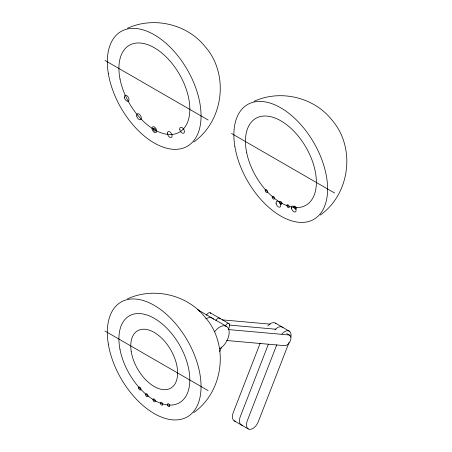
<?xml version="1.0" encoding="UTF-8"?>
<svg xmlns="http://www.w3.org/2000/svg" width="452" height="452" viewBox="0 0 452 452"><rect width="100%" height="100%" fill="white"/><g stroke="black" fill="none" stroke-linecap="round" stroke-linejoin="round"><path stroke-width="0.68" d="M219.762 351.588L221.52 347.063M228.509 329.05L229.356 326.858A3.514 2.028 -60 0 0 228.542 323.474A3.514 2.028 -60 0 0 225.175 326.186M260.194 343.153L233.238 412.619A8.978 5.181 -60 0 0 235.571 421.27M268.409 344.147L240.266 416.682A8.978 5.181 -60 0 0 242.803 425.343M276.748 344.836L247.3 420.739A8.978 5.181 -60 0 0 249.628 429.389A8.978 5.181 -60 0 0 258.29 421.722L288.992 342.605M193.801 141.956C223.672 120.82 229.413 74.111 205.112 46.612C187.196 24.029 153.657 16.232 127.52 28.256M320.344 215.016C350.215 193.874 355.956 147.171 331.655 119.673C313.739 97.09 280.2 89.293 254.064 101.316M193.801 412.552C223.672 391.409 229.413 344.707 205.112 317.208C187.196 294.619 153.657 286.822 127.52 298.851M222.186 319.858L270.138 324.14M229.379 325.078L276.031 329.242M228.311 329.553L288.885 334.966A5.882 3.396 -60 0 1 290.404 340.644A5.882 3.396 -60 0 1 284.726 345.678L226.678 340.497M104.983 60.444L208.089 119.978M231.526 133.504L334.633 193.032M275.245 323.05L289.303 331.169M286.771 333.514L289.794 335.26M210.248 312.818L228.994 323.638M198.315 310.089L226.435 326.321M104.983 331.039L208.089 390.568M234.181 420.823L248.244 428.937M267.816 325.892A8.978 5.181 -60 0 1 276.025 323.739M281.878 334.011A8.978 5.181 -60 0 1 288.698 330.881A8.978 5.181 -60 0 1 290.896 337.119M274.878 329.915A8.978 5.181 -60 0 1 283.048 327.785M206.428 315.36A3.514 2.028 -60 0 1 208.767 312.818A3.514 2.028 -60 0 1 210.779 313.479M215.881 320.598A3.514 2.028 -60 0 1 218.226 318.197A3.514 2.028 -60 0 1 220.164 318.914M197.597 309.756A13.255 7.656 -60 0 1 199.535 311.117M214.677 331.706A13.255 7.656 -60 0 1 228.791 329.525A13.255 7.656 -60 0 1 219.808 348.628M205.75 318.863A13.255 7.656 -60 0 1 213.632 319.281M234.87 146.561A66.28 38.267 60 0 0 312.01 220.282A66.28 38.267 60 0 0 295.325 118.91A66.28 38.267 60 0 0 234.87 146.561M279.579 202.389A1.655 0.955 60 0 0 281.477 204.321A1.655 0.955 60 0 0 281.155 201.818A1.655 0.955 60 0 0 279.579 202.389M286.947 205.756A1.655 0.955 60 0 0 288.851 207.677A1.655 0.955 60 0 0 288.517 205.174A1.655 0.955 60 0 0 286.947 205.756M293.998 207.197A1.655 0.955 60 0 0 295.907 209.101A1.655 0.955 60 0 0 295.551 206.587A1.655 0.955 60 0 0 293.998 207.197M265.188 190.665A1.655 0.955 60 0 0 267.143 192.422A1.655 0.955 60 0 0 266.635 189.863A1.655 0.955 60 0 0 265.188 190.665M272.234 197.388A1.655 0.955 60 0 0 274.195 199.129A1.655 0.955 60 0 0 273.675 196.563A1.655 0.955 60 0 0 272.234 197.388M276.082 203.287A3.317 1.915 60 0 0 279.873 207.146A3.317 1.915 60 0 0 279.229 202.151A3.317 1.915 60 0 0 276.082 203.287M291.478 208.242A3.317 1.915 60 0 0 295.331 211.943A3.317 1.915 60 0 0 294.506 206.875A3.317 1.915 60 0 0 291.478 208.242M246.566 152.138A50.149 28.951 60 0 0 305.716 205.377A50.149 28.951 60 0 0 290.455 127.871A50.149 28.951 60 0 0 246.566 152.138M152.07 128.865A3.317 1.915 60 0 0 155.906 132.611A3.317 1.915 60 0 0 155.138 127.566A3.317 1.915 60 0 0 152.07 128.865M167.455 133.752A3.317 1.915 60 0 0 171.319 137.425A3.317 1.915 60 0 0 170.466 132.351A3.317 1.915 60 0 0 167.455 133.752M179.8 129.571A3.317 1.915 60 0 0 183.687 133.17A3.317 1.915 60 0 0 182.755 128.069A3.317 1.915 60 0 0 179.8 129.571M124.373 97.547A3.317 1.915 60 0 0 128.249 101.18A3.317 1.915 60 0 0 127.357 96.095A3.317 1.915 60 0 0 124.373 97.547M136.719 116.085A3.317 1.915 60 0 0 140.617 119.639A3.317 1.915 60 0 0 139.645 114.531A3.317 1.915 60 0 0 136.719 116.085M120.023 79.077A50.149 28.951 60 0 0 179.173 132.317A50.149 28.951 60 0 0 163.912 54.811A50.149 28.951 60 0 0 120.023 79.077M108.327 73.501A66.28 38.267 60 0 0 185.467 147.222A66.28 38.267 60 0 0 168.782 45.855A66.28 38.267 60 0 0 108.327 73.501M153.217 129.272A1.655 0.955 60 0 0 155.138 131.148A1.655 0.955 60 0 0 154.753 128.622A1.655 0.955 60 0 0 153.217 129.272M120.023 349.673A50.149 28.951 60 0 0 179.173 402.913A50.149 28.951 60 0 0 163.912 325.406A50.149 28.951 60 0 0 120.023 349.673M108.327 344.091A66.28 38.267 60 0 0 185.467 417.812A66.28 38.267 60 0 0 168.782 316.445A66.28 38.267 60 0 0 108.327 344.091M153.036 399.924A1.655 0.955 60 0 0 154.934 401.851A1.655 0.955 60 0 0 154.612 399.353A1.655 0.955 60 0 0 153.036 399.924M160.403 403.286A1.655 0.955 60 0 0 162.308 405.212A1.655 0.955 60 0 0 161.974 402.709A1.655 0.955 60 0 0 160.403 403.286M167.455 404.726A1.655 0.955 60 0 0 169.364 406.63A1.655 0.955 60 0 0 169.008 404.122A1.655 0.955 60 0 0 167.455 404.726M138.645 388.195A1.655 0.955 60 0 0 140.6 389.957A1.655 0.955 60 0 0 140.092 387.392A1.655 0.955 60 0 0 138.645 388.195M145.691 394.918A1.655 0.955 60 0 0 147.651 396.664A1.655 0.955 60 0 0 147.132 394.099A1.655 0.955 60 0 0 145.691 394.918M131.182 351.289A33.143 19.137 60 0 0 169.54 388.76A33.143 19.137 60 0 0 161.856 338.305A33.143 19.137 60 0 0 131.182 351.289"/></g></svg>
